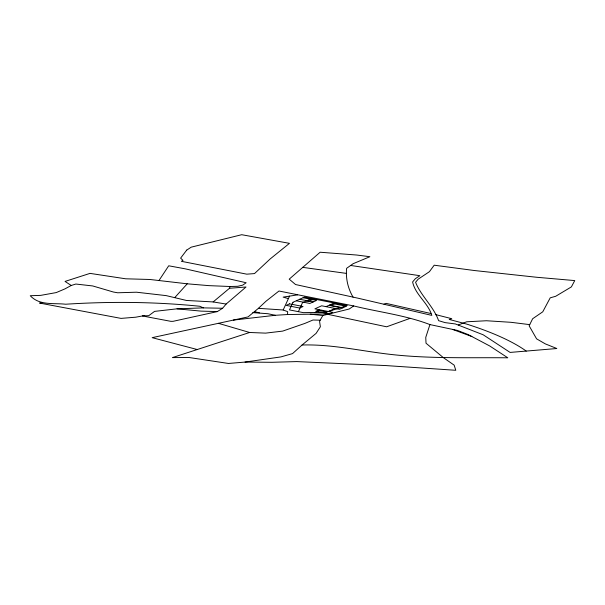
<?xml version="1.0" encoding="UTF-8"?>
<svg xmlns="http://www.w3.org/2000/svg" width="605" height="605" viewBox="0 0 605 605"><rect width="100%" height="100%" fill="white"/><g stroke="black" fill="none" stroke-linecap="round" stroke-linejoin="round"><path stroke-width="0.91" d="M353.055 297.123C347.928 288.396 345.637 278.527 346.612 268.333L353.116 263.704L369.905 256.709L356.708 255.03L320.143 252.232L289.213 279.147L295.543 284.531L358.281 298.265L431.834 315.402C427.969 302.621 415.423 295.066 412.602 281.96L415.31 278.731L419.87 275.691L350.643 265.466M233.341 320.09L275.29 315.288L287.541 314.532L287.67 311.666L283.193 309.979L258.418 308.331L248.065 316.907L152.142 337.658L197.222 349.531M229.522 288.26L246.023 286.997L226.126 304.058L222.595 308.255L203.386 307.877L199.71 306.243C155.122 301.782 110.352 301.366 65.673 304.224C53.527 302.863 39.544 305.744 30.25 295.724L40.724 295.369L56.25 292.578L64.924 288.895L71.239 285.477L75.822 284.04L92.731 285.953L113.369 292.018L117.665 292.775L136.473 292.207L166.216 295.626L186.461 300.458L213.149 301.925L229.522 288.26L230.029 286.505L237.818 286.294L242.764 285.114L246.167 282.747L185.221 268.832L168.712 265.792L158.949 280.561M429.936 324.582L425.754 337.393L426.018 343.216L443.299 357.593L454.158 365.148L455.784 370.29L385.914 365.571L296.783 361.586L271.955 362.304L245.025 362.077L228.463 363.461L189.146 357.517L172.417 357.6L249.623 332.485L265.61 333.128L282.686 331.101L304.875 323.418L312.997 320L320.158 320.196L322.858 315.5L349.214 309.011L353.683 305.941C379.063 312.157 405.448 315.22 429.936 324.582L457.486 330.443L468.141 334.565L489.679 345.947L507.799 357.797C467.521 357.419 427.07 358.916 386.996 353.978C358.742 350.514 330.67 344.132 302.061 345.009L292.525 353.615L280.826 356.92L245.025 362.077M320.158 320.196L319.576 321.497L320.378 326.753L316.097 333.378L302.061 345.009M283.193 309.979L289.538 296.125M298.386 311.666L302.485 302.712L311.726 298.537M529.73 324.635L529.148 325.815L536.59 338.845L545.324 343.882L556.842 348.525L510.113 352.42L483.191 334.792L455.383 323.955L445.114 322.624L438.617 320.673C433.49 306.312 421.103 296.216 415.575 282.263L418.168 279.177L429.414 271.698L434.186 265.202L474.328 270.518L536.499 277.249L574.75 280.584L571.385 286.899L555.677 296.284L550.21 297.834L542.761 311.809L532.634 318.752L529.73 324.635L510.938 322.299L486.45 320.748L466.674 321.792L458.333 324.945M174.709 297.652L187.24 283.813L208.982 285.643L230.029 286.505M258.418 308.331L266.026 301.199L278.981 291.013L353.683 305.941M203.386 307.877L177.046 308.83L154.562 311.386L148.754 315.681L142.417 315.961L170.912 321.346L173.113 321.315L217.331 311.59L222.595 308.255M313.942 298.976L308.686 301.351L306.47 300.912M319.251 309.707L315.863 311.235L329.362 313.897L332.75 312.369L314.88 308.845L321.656 305.79L339.518 309.314L346.294 306.259L332.803 303.597L326.027 306.652M315.076 312.467L319.44 310.501L326.897 311.976M335.533 303.241L330.277 305.608L340.6 307.65M328.371 311.507L335.147 308.452M410.107 318.343L386.618 326.798L327.713 314.305M383.971 304.126L386.141 303.385L430.904 313.519M144.746 315.53L135.792 317.194L121.023 318.389L39.567 303.067L42.221 302.727M297.592 294.869L283.14 297.123L288.396 298.613M287.541 314.532L329.362 313.897M217.331 311.59L201.019 311.121L177.046 308.83M252.814 312.611L267.909 313.723L275.29 315.288M310.229 314.192L322.858 315.5M187.24 283.813L149.911 279.48L125.689 278.799L90.016 273.384L65.045 281.416L71.239 285.477M302.568 267.334L346.536 273.415M213.149 301.925L226.126 304.058M303.113 297.736L316.604 300.398L309.836 303.453L296.337 300.791M299.725 299.263L313.224 301.925M329.415 305.124L342.906 307.786M254.592 311.719L259.462 312.83M435.305 314.517L451.776 318.699L449.205 319.425L466.803 324.129A256.376 66.353 4.1 0 1 496.425 335.004A255.892 66.232 4.1 0 1 525.662 350.666L526.199 351.082M218.413 323.32L249.623 332.485M452.578 329.4L471.832 336.516M292.979 302.288L289.493 309.911L303.355 312.649L325.853 312.301L347.24 305.548L304.466 297.108L292.979 302.288M186.703 250.107L180.623 258.123L182.982 260.377L181.371 261.307L246.787 274.171L254.508 273.581L270.14 258.985L289.462 243.339L241.705 234.71L191.21 247.165L186.703 250.107M289.561 303.846L286.173 305.374L299.672 308.036L303.06 306.508L289.561 303.846"/></g></svg>
